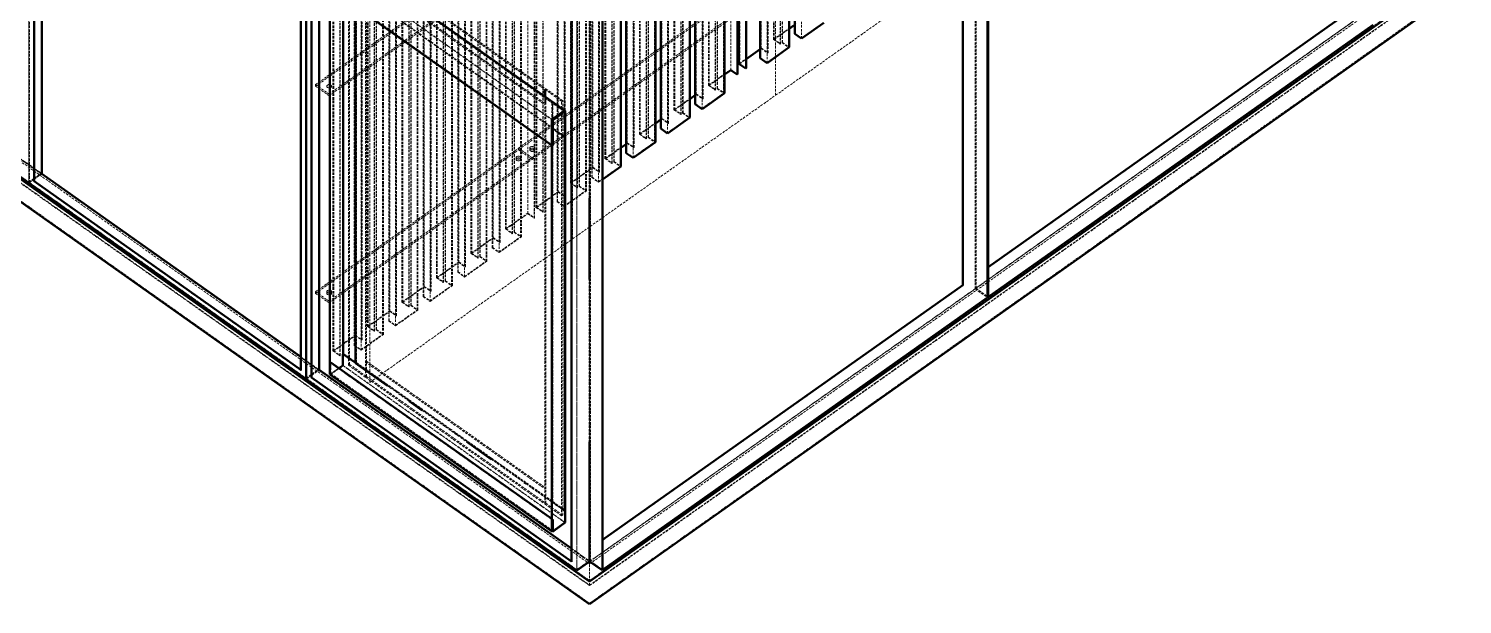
# Model space of a CAD drawing. Header units: millimetres. Extents: x 909 to 14018, y 345 to 10005.
# Drawn here: x 2348 to 4596, y 1130 to 2032 of the extents above; entities that cross this region are included whole.
import ezdxf

# ---------------------------------------------------------------- set-up
doc = ezdxf.new("R2010")
doc.units = ezdxf.units.MM
doc.linetypes.add('Hidden', pattern=[15, 5, -3, 5, -2])
for name, color, linetype, lineweight in [('Default', 7, 'Continuous', 50), ('Edges', 7, 'Hidden', 15), ('HiddenEdges', 2, 'Hidden', 15), ('HiddenSilhouettes', 2, 'Hidden', 15), ('HiddenWires', 7, 'Hidden', 15), ('Silhouettes', 7, 'Continuous', 50), ('Wires', 7, 'Hidden', 15)]:
    doc.layers.add(name, color=color, linetype=linetype, lineweight=lineweight)

# ---------------------------------------------------------------- blocks, each defined once
blk = doc.blocks.new('Isometric')
at = {"layer": 'Edges'}
for points in [[(-2291, -695.3), (495, -2665.3)], [(26.5, -1373.9), (401.3, -1638.9)], [(495, -2675.7), (2267, -1422.7)], [(1327.9, -2036.7), (2107.2, -1485.7)], [(1327.9, -2072.3), (2132.4, -1503.5)], [(401.3, -1638.9), (436.6, -1663.9)], [(416.1, -1702.1), (417.2, -1702.9)], [(417.2, -1702.9), (444.1, -1683.9)], [(-666.8, -1831.2), (-666, -1830.6)], [(-666.8, -1831.2), (-108.2, -2226.2)], [(521.8, -2581.5), (1275.9, -2048.3)], [(521.8, -2606.7), (1301.1, -2055.7)], [(1275.1, -2047.7), (1275.9, -2048.3)], [(1301.1, -2055.7), (1326.2, -2073.5)], [(-46.7, -2210.4), (417.2, -2538.4)], [(-87, -2241.2), (-86.1, -2240.6)], [(289.9, -2412), (358.1, -2460.3)], [(417.2, -2538.4), (418.3, -2537.6)], [(418.3, -2561.1), (442.9, -2543.7)]]:
    blk.add_lwpolyline(points, dxfattribs=at)
for points in [[(-677.4, -1834.3, 0), (-677.4, -144.3, 0)], [(-666.8, -1831.2, 0), (-666.8, -162.4, 0)], [(1326.2, -2073.5, 0), (1326.2, -385.2, 0)], [(1301.1, -2055.7, 0), (1301.1, -403, 0)], [(1275.9, -2048.3, 0), (1275.9, -420.8, 0)], [(-87, -2241.2, 0), (-87, -572.4, 0)], [(-2291, -742.7, 0), (495, -2712.7, 0)], [(-2264.9, -724.2, 0), (495, -2675.7, 0)], [(938, -1532.9, 0), (938, -726.8, 0)], [(865.9, -1583.9, 0), (865.9, -777.8, 0)], [(790.2, -1598.6, 0), (790.2, -792.5, 0)], [(803.5, -1608, 0), (803.5, -801.9, 0)], [(821.3, -1595.4, 0), (821.3, -789.3, 0)], [(730.1, -1679.9, 0), (730.1, -873.8, 0)], [(658, -1730.9, 0), (658, -924.8, 0)], [(468.1, -2644.3, 0), (468.1, -954.3, 0)], [(521, -2643.7, 0), (521, -953.7, 0)], [(585.8, -1781.9, 0), (585.8, -975.8, 0)], [(495, -1866.4, 0), (495, -1102.9, 0)], [(-46.7, -1374.9, 0), (417.2, -1702.9, 0)], [(-46.7, -2235.1, 0), (-46.7, -1374.9, 0)], [(495, -2665.3, 0), (2319.3, -1375.3, 0)], [(495, -2712.7, 0), (2319.3, -1422.7, 0)], [(4.8, -2209.3, 0), (4.8, -1465.1, 0)], [(1327.9, -2011.5, 0), (2082, -1478.3, 0)], [(401.3, -1653.7, 0), (401.3, -1638.9, 0)], [(436.6, -1678.7, 0), (436.6, -1663.9, 0)], [(417.2, -2563.1, 0), (417.2, -1702.9, 0)], [(417.2, -1756.7, 0), (417.2, -1702.9, 0)], [(442.9, -1738.5, 0), (442.9, -1685.9, 0)], [(416.1, -1781.6, 0), (416.1, -1755.9, 0)], [(-666, -1826.6, 0), (-649.7, -1815.1, 0)], [(495, -2375.5, 0), (495, -2036.1, 0)], [(521.8, -2642.3, 0), (1326.2, -2073.5, 0)], [(-20.9, -2192.2, 0), (118.2, -2290.6, 0)], [(-20.9, -2215.7, 0), (416.1, -2524.7, 0)], [(-87, -2241.2, 0), (457.5, -2626.2, 0)], [(-86.1, -2236.6, 0), (-69.9, -2225.1, 0)], [(145, -2309.5, 0), (238.2, -2375.5, 0)], [(362.4, -2463.3, 0), (416.1, -2501.2, 0)], [(442.9, -2520.2, 0), (444.1, -2519.4, 0)], [(442.9, -2543.7, 0), (442.9, -2520.2, 0)], [(495, -2625.3, 0), (495, -2545.1, 0)], [(495, -2667.4, 0), (495, -2665.3, 0)], [(495, -2675.7, 0), (495, -2667.4, 0)], [(495, -2714.8, 0), (495, -2712.7, 0)]]:
    blk.add_polyline3d(points, dxfattribs=at)
at = {"layer": 'HiddenEdges'}
for points in [[(-1456.6, -1245.3), (-650.5, -1815.3)], [(-1455.8, -1245.6), (-649.7, -1815.6)], [(28.6, -1404.2), (403.4, -1669.2)], [(-45.5, -1427.9), (418.3, -1755.9)], [(-19.8, -1409.7), (444.1, -1737.7)], [(495, -2674.8), (2262.7, -1424.8)], [(1301.1, -2055.3), (2107.2, -1485.3)], [(401.3, -1638.9), (403.4, -1637.4)], [(416.1, -1666.9), (417.2, -1666.1)], [(417.2, -1666.1), (418, -1665.5)], [(436.6, -1663.9), (438.8, -1662.4)], [(417.2, -1721.4), (441.8, -1738.8)], [(441.8, -1738.8), (442.9, -1738)], [(-675.7, -1833.5), (-666, -1826.6)], [(-650.5, -1815.3), (-70.7, -2225.3)], [(-649.7, -1815.6), (-69.9, -2225.6)], [(1302.8, -2054.5), (1327.9, -2036.7)], [(-47.8, -2234.3), (-20.9, -2215.3)], [(-20.9, -2215.3), (-19.8, -2216.1)], [(-19.8, -2216.1), (444.1, -2544.1)], [(-8.8, -2215.1), (-6.7, -2213.6)], [(-6.7, -2213.6), (28.6, -2238.6)], [(7.1, -2210.4), (7.9, -2209.8)], [(26.5, -2208.3), (401.3, -2473.3)], [(-95.9, -2243.5), (-86.1, -2236.6)], [(-70.7, -2225.3), (495, -2625.3)], [(-70.7, -2226.2), (-69.9, -2225.6)], [(26.5, -2240.1), (28.6, -2238.6)], [(28.6, -2238.6), (403.4, -2503.6)], [(240.4, -2375.5), (289.9, -2410.4)], [(360.4, -2460.3), (362.4, -2461.7)], [(401.3, -2473.3), (403.4, -2471.8)], [(403.4, -2503.6), (438.8, -2528.6)], [(416.1, -2501.2), (442.9, -2520.2)], [(418.3, -2500.1), (442.9, -2517.5)], [(416.1, -2524.7), (442.9, -2543.7)], [(416.1, -2562.3), (442.9, -2543.3)], [(521.8, -2581.5), (521.8, -2581.5)]]:
    blk.add_lwpolyline(points, dxfattribs=at)
for points in [[(-677.4, -1832.3, 0), (-677.4, -144, 0)], [(-651.4, -1813.9, 0), (-651.4, -125.6, 0)], [(-650.5, -1815.3, 0), (-650.5, -125.3, 0)], [(-649.7, -1815.6, 0), (-649.7, -125.6, 0)], [(1327.1, -2010.9, 0), (1327.1, -372.9, 0)], [(-71.6, -2223.9, 0), (-71.6, -535.6, 0)], [(-70.7, -2225.3, 0), (-70.7, -535.3, 0)], [(-69.9, -2225.6, 0), (-69.9, -535.6, 0)], [(-107.3, -2225.6, 0), (-107.3, -556.8, 0)], [(-97.6, -2242.3, 0), (-97.6, -554, 0)], [(924.7, -1522.3, 0), (924.7, -716.2, 0)], [(-2262.7, -724.8, 0), (495, -2674.8, 0)], [(853.8, -1553.6, 0), (853.8, -747.5, 0)], [(893.4, -1544.4, 0), (893.4, -738.3, 0)], [(898.4, -1540.9, 0), (898.4, -734.8, 0)], [(852.6, -1573.3, 0), (852.6, -767.2, 0)], [(867.1, -1563, 0), (867.1, -756.9, 0)], [(757.7, -1640.4, 0), (757.7, -834.3, 0)], [(762.6, -1636.9, 0), (762.6, -830.8, 0)], [(716.8, -1669.3, 0), (716.8, -863.2, 0)], [(718.1, -1649.6, 0), (718.1, -843.5, 0)], [(731.4, -1659, 0), (731.4, -852.9, 0)], [(645.9, -1700.6, 0), (645.9, -894.5, 0)], [(685.5, -1691.4, 0), (685.5, -885.3, 0)], [(690.5, -1687.9, 0), (690.5, -881.8, 0)], [(644.7, -1720.3, 0), (644.7, -914.2, 0)], [(659.2, -1710, 0), (659.2, -903.9, 0)], [(458.3, -2625.6, 0), (458.3, -956.8, 0)], [(468.1, -2642.3, 0), (468.1, -954, 0)], [(494.1, -2623.9, 0), (494.1, -935.6, 0)], [(521, -2580.9, 0), (521, -942.9, 0)], [(573.8, -1751.6, 0), (573.8, -945.5, 0)], [(587.1, -1761, 0), (587.1, -954.9, 0)], [(613.4, -1742.4, 0), (613.4, -936.3, 0)], [(618.4, -1738.9, 0), (618.4, -932.8, 0)], [(541.3, -1793.4, 0), (541.3, -987.3, 0)], [(546.2, -1789.9, 0), (546.2, -983.8, 0)], [(572.5, -1771.3, 0), (572.5, -965.2, 0)], [(500.4, -1822.3, 0), (500.4, -1016.2, 0)], [(501.7, -1802.6, 0), (501.7, -996.5, 0)], [(515, -1812, 0), (515, -1005.9, 0)], [(429.6, -1853.6, 0), (429.6, -1047.5, 0)], [(469.2, -1844.4, 0), (469.2, -1038.3, 0)], [(474.1, -1840.9, 0), (474.1, -1034.8, 0)], [(513.7, -1832.9, 0), (513.7, -1026.8, 0)], [(428.3, -1873.3, 0), (428.3, -1067.2, 0)], [(441.6, -1883.9, 0), (441.6, -1077.8, 0)], [(442.9, -1863, 0), (442.9, -1056.9, 0)], [(365.9, -1898.6, 0), (365.9, -1092.5, 0)], [(379.2, -1908, 0), (379.2, -1101.9, 0)], [(397, -1895.4, 0), (397, -1089.3, 0)], [(333.4, -1940.4, 0), (333.4, -1134.3, 0)], [(338.4, -1936.9, 0), (338.4, -1130.8, 0)], [(292.5, -1969.3, 0), (292.5, -1163.2, 0)], [(293.8, -1949.6, 0), (293.8, -1143.5, 0)], [(307.1, -1959, 0), (307.1, -1152.9, 0)], [(221.7, -2000.6, 0), (221.7, -1194.5, 0)], [(261.3, -1991.4, 0), (261.3, -1185.3, 0)], [(266.2, -1987.9, 0), (266.2, -1181.8, 0)], [(305.8, -1979.9, 0), (305.8, -1173.8, 0)], [(220.4, -2020.3, 0), (220.4, -1214.2, 0)], [(233.7, -2030.9, 0), (233.7, -1224.8, 0)], [(235, -2010, 0), (235, -1203.9, 0)], [(149.6, -2051.6, 0), (149.6, -1245.5, 0)], [(162.8, -2061, 0), (162.8, -1254.9, 0)], [(189.2, -2042.4, 0), (189.2, -1236.3, 0)], [(194.1, -2038.9, 0), (194.1, -1232.8, 0)], [(117, -2093.4, 0), (117, -1287.3, 0)], [(122, -2089.9, 0), (122, -1283.8, 0)], [(148.3, -2071.3, 0), (148.3, -1265.2, 0)], [(161.6, -2081.9, 0), (161.6, -1275.8, 0)], [(76.2, -2122.3, 0), (76.2, -1316.2, 0)], [(77.4, -2102.6, 0), (77.4, -1296.5, 0)], [(90.7, -2112, 0), (90.7, -1305.9, 0)], [(-6.7, -2213.6, 0), (-6.7, -1347.4, 0)], [(5.3, -2153.6, 0), (5.3, -1347.5, 0)], [(44.9, -2144.4, 0), (44.9, -1338.3, 0)], [(49.9, -2140.9, 0), (49.9, -1334.8, 0)], [(89.4, -2132.9, 0), (89.4, -1326.8, 0)], [(-45.5, -1375.3, 0), (418.3, -1703.3, 0)], [(-20.9, -2215.3, 0), (-20.9, -1355.1, 0)], [(4, -2173.3, 0), (4, -1367.2, 0)], [(7.1, -2210.4, 0), (7.1, -1376.1, 0)], [(7.9, -1375.5, 0), (418, -1665.5, 0)], [(17.3, -2183.9, 0), (17.3, -1377.8, 0)], [(18.6, -2163, 0), (18.6, -1356.9, 0)], [(-27.2, -2195.4, 0), (-27.2, -1389.3, 0)], [(26.5, -2240.1, 0), (26.5, -1388.7, 0)], [(-18.7, -2191.1, 0), (-18.7, -1411.6, 0)], [(403.4, -2503.6, 0), (403.4, -1637.4, 0)], [(-49.5, -1652.3, 0), (-49.5, -1648.8, 0)], [(401.3, -1670.7, 0), (401.3, -1653.7, 0)], [(416.1, -1755.9, 0), (416.1, -1666.9, 0)], [(418, -2499.8, 0), (418, -1665.5, 0)], [(436.6, -2530.1, 0), (436.6, -1678.7, 0)], [(442.9, -2543.3, 0), (442.9, -1683.1, 0)], [(418.3, -2500.1, 0), (418.3, -1720.6, 0)], [(346.5, -1765.1, 0), (346.5, -1761.6, 0)], [(441.8, -2518.3, 0), (441.8, -1738.8, 0)], [(374.8, -1785.1, 0), (374.8, -1781.6, 0)], [(-677.4, -1834.3, 0), (-650.5, -1815.3, 0)], [(1327.9, -2011.5, 0), (1327.9, -2011.5, 0)], [(495, -2625.3, 0), (1301.1, -2055.3, 0)], [(-49.5, -2085.1, 0), (-49.5, -2081.6, 0)], [(-45.5, -2233.1, 0), (-45.5, -2209.6, 0)], [(-19.8, -2191.9, 0), (-18.7, -2191.1, 0)], [(-18.7, -2191.1, 0), (5.9, -2208.5, 0)], [(5.9, -2211.2, 0), (7.1, -2210.4, 0)], [(7.1, -2210.4, 0), (72.5, -2256.7, 0)], [(-69.9, -2225.6, 0), (495.8, -2625.6, 0)], [(417.2, -2500.9, 0), (418.3, -2500.1, 0)], [(442.9, -2543.3, 0), (444.1, -2544.1, 0)], [(496.7, -2624.5, 0), (521.8, -2606.7, 0)], [(495, -2626.2, 0), (495, -2625.3, 0)], [(495, -2674.8, 0), (495, -2625.3, 0)], [(495, -2667.4, 0), (495, -2630.4, 0)]]:
    blk.add_polyline3d(points, dxfattribs=at)
at = {"layer": 'HiddenSilhouettes'}
for points in [[(-2264.9, -678.9), (495, -2630.4)], [(-1481.8, -1263.5), (-677.4, -1832.3)], [(-77.8, -1628.8), (346.5, -1328.8)], [(-77.8, -1632.3), (346.5, -1332.3)], [(-49.5, -1648.8), (374.8, -1348.8)], [(-49.5, -1652.3), (374.8, -1352.3)], [(-20.9, -1357.9), (442.9, -1685.9)], [(28.6, -1372.4), (403.4, -1637.4)], [(495, -2630.4), (2267, -1377.4)], [(26.5, -1405.7), (401.3, -1670.7)], [(-20.9, -1410.5), (442.9, -1738.5)], [(346.5, -1761.6), (770.7, -1461.6)], [(346.5, -1765.1), (770.7, -1465.1)], [(374.8, -1781.6), (799, -1481.6)], [(374.8, -1785.1), (799, -1485.1)], [(923.8, -1522.9), (924.7, -1522.3)], [(924.7, -1522.3), (938, -1531.7)], [(938, -1531.7), (982.9, -1499.9)], [(807.2, -1585.4), (853.8, -1552.4)], [(851.7, -1555.1), (853.8, -1553.6)], [(853.8, -1553.6), (867.1, -1563)], [(865.9, -1582.7), (910.8, -1550.9)], [(879.3, -1534.4), (893.4, -1544.4)], [(881, -1534.4), (894.3, -1543.8)], [(897.5, -1541.5), (898.4, -1540.9)], [(897.5, -1541.5), (910.8, -1550.9)], [(808.9, -1585.4), (822.2, -1576)], [(808.9, -1585.4), (822.2, -1594.8)], [(852.6, -1573.3), (865.9, -1582.7)], [(743.5, -1630.4), (790.2, -1597.4)], [(403.4, -1637.4), (438.8, -1662.4)], [(743.5, -1630.4), (757.7, -1640.4)], [(745.2, -1630.4), (758.5, -1639.8)], [(757.7, -1640.4), (758.5, -1639.8)], [(761.8, -1637.5), (775.1, -1646.9)], [(762.6, -1636.9), (776.8, -1646.9)], [(401.3, -1670.7), (403.4, -1669.2)], [(673.1, -1681.4), (704.6, -1659.1)], [(715.9, -1651.1), (718.1, -1649.6)], [(716.8, -1669.3), (730.1, -1678.7)], [(718.1, -1649.6), (731.4, -1659)], [(731.4, -1659), (732.2, -1658.4)], [(643.8, -1702.1), (645.9, -1700.6)], [(658, -1729.7), (702.9, -1697.9)], [(673.1, -1681.4), (686.4, -1690.8)], [(689.6, -1688.5), (702.9, -1697.9)], [(417.2, -1721.4), (418.3, -1720.6)], [(418.3, -1720.6), (442.9, -1738)], [(601, -1732.4), (632.5, -1710.1)], [(601, -1732.4), (614.3, -1741.8)], [(643.8, -1720.9), (644.7, -1720.3)], [(644.7, -1720.3), (658, -1729.7)], [(659.2, -1710), (660.1, -1709.4)], [(-77.8, -2061.6), (346.5, -1761.6)], [(346.5, -1765.1), (374.8, -1785.1)], [(369.9, -1764.2), (371.2, -1762.6), (373.5, -1761.7), (376.1, -1761.7), (378.3, -1762.6), (379.6, -1764.2), (379.6, -1766), (378.3, -1767.6), (376.1, -1768.5), (373.5, -1768.5), (371.2, -1767.6), (369.9, -1766)], [(527.1, -1783.4), (573.8, -1750.4)], [(528.8, -1783.4), (560.4, -1761.1)], [(571.7, -1753.1), (573.8, -1751.6)], [(573.8, -1750.4), (588, -1760.4)], [(573.8, -1751.6), (587.1, -1761)], [(585.8, -1780.7), (630.8, -1748.9)], [(587.1, -1761), (588, -1760.4)], [(617.5, -1739.5), (618.4, -1738.9)], [(617.5, -1739.5), (630.8, -1748.9)], [(618.4, -1738.9), (632.5, -1748.9)], [(-49.5, -2081.6), (374.8, -1781.6)], [(341.7, -1784.2), (342.9, -1782.6), (345.2, -1781.7), (347.8, -1781.7), (350, -1782.6), (351.3, -1784.2), (351.3, -1786), (350, -1787.6), (347.8, -1788.5), (345.2, -1788.5), (342.9, -1787.6), (341.7, -1786)], [(528.8, -1783.4), (542.1, -1792.8)], [(545.4, -1790.5), (546.2, -1789.9)], [(545.4, -1790.5), (558.7, -1799.9)], [(571.7, -1771.9), (572.5, -1771.3)], [(572.5, -1771.3), (585.8, -1780.7)], [(-650.5, -1816.2), (-649.7, -1815.6)], [(-650.5, -1816.2), (-70.7, -2226.2)], [(455, -1834.4), (501.7, -1801.4)], [(456.7, -1834.4), (501.7, -1802.6)], [(499.6, -1822.9), (513.7, -1832.9)], [(500.4, -1822.3), (513.7, -1831.7)], [(501.7, -1801.4), (515.8, -1811.4)], [(501.7, -1802.6), (515, -1812)], [(513.7, -1831.7), (558.7, -1799.9)], [(513.7, -1832.9), (521.8, -1827.2)], [(-675.7, -1833.5), (-97.6, -2242.3)], [(384.6, -1885.4), (429.6, -1853.6)], [(429.6, -1853.6), (442.9, -1863)], [(441.6, -1882.7), (486.6, -1850.9)], [(455, -1834.4), (469.2, -1844.4)], [(456.7, -1834.4), (470, -1843.8)], [(473.3, -1841.5), (474.1, -1840.9)], [(473.3, -1841.5), (486.6, -1850.9)], [(474.1, -1840.9), (488.3, -1850.9)], [(382.9, -1885.4), (397, -1895.4)], [(427.4, -1873.9), (428.3, -1873.3)], [(428.3, -1873.3), (441.6, -1882.7)], [(442.9, -1863), (443.7, -1862.4)], [(321, -1930.4), (365.9, -1898.6)], [(365.9, -1897.4), (380.1, -1907.4)], [(365.9, -1898.6), (379.2, -1908)], [(397, -1895.4), (397.9, -1894.8)], [(321, -1930.4), (334.2, -1939.8)], [(337.5, -1937.5), (338.4, -1936.9)], [(337.5, -1937.5), (350.8, -1946.9)], [(248.8, -1981.4), (293.8, -1949.6)], [(291.7, -1969.9), (292.5, -1969.3)], [(292.5, -1969.3), (305.8, -1978.7)], [(293.8, -1949.6), (307.1, -1959)], [(221.7, -1999.4), (235.8, -2009.4)], [(221.7, -2000.6), (235, -2010)], [(233.7, -2029.7), (278.7, -1997.9)], [(247.1, -1981.4), (261.3, -1991.4)], [(248.8, -1981.4), (262.1, -1990.8)], [(265.4, -1988.5), (278.7, -1997.9)], [(175, -2032.4), (189.2, -2042.4)], [(176.7, -2032.4), (190, -2041.8)], [(219.6, -2020.9), (220.4, -2020.3)], [(220.4, -2020.3), (233.7, -2029.7)], [(235, -2010), (235.8, -2009.4)], [(1327.1, -2010.9), (1327.9, -2010.3)], [(1327.1, -2010.9), (1327.9, -2011.5)], [(-54.3, -2064.2), (-53, -2062.6), (-50.8, -2061.7), (-48.2, -2061.7), (-46, -2062.6), (-44.7, -2064.2), (-44.7, -2066), (-46, -2067.6), (-48.2, -2068.5), (-50.8, -2068.5), (-53, -2067.6), (-54.3, -2066)], [(104.6, -2083.4), (149.6, -2051.6)], [(149.6, -2051.6), (162.8, -2061)], [(161.6, -2080.7), (206.5, -2048.9)], [(161.6, -2081.9), (208.2, -2048.9)], [(162.8, -2061), (163.7, -2060.4)], [(193.3, -2039.5), (206.5, -2048.9)], [(194.1, -2038.9), (208.2, -2048.9)], [(1301.1, -2055.3), (1326.2, -2073.1)], [(1302.8, -2054.5), (1327.9, -2072.3)], [(102.9, -2083.4), (117, -2093.4)], [(104.6, -2083.4), (117.9, -2092.8)], [(117, -2093.4), (117.9, -2092.8)], [(121.1, -2090.5), (134.4, -2099.9)], [(147.4, -2071.9), (148.3, -2071.3)], [(148.3, -2071.3), (161.6, -2080.7)], [(32.5, -2134.4), (77.4, -2102.6)], [(75.3, -2122.9), (76.2, -2122.3)], [(75.3, -2122.9), (89.4, -2132.9)], [(76.2, -2122.3), (89.4, -2131.7)], [(77.4, -2102.6), (90.7, -2112)], [(89.4, -2131.7), (134.4, -2099.9)], [(-39.7, -2185.4), (5.3, -2153.6)], [(5.3, -2153.6), (18.6, -2163)], [(17.3, -2182.7), (62.3, -2150.9)], [(-41.4, -2185.4), (-27.2, -2195.4)], [(-39.7, -2185.4), (-26.4, -2194.8)], [(3.2, -2173.9), (4, -2173.3)], [(3.2, -2173.9), (17.3, -2183.9)], [(4, -2173.3), (17.3, -2182.7)], [(-108.2, -2198), (-71.6, -2223.9)], [(-27.2, -2195.4), (-26.4, -2194.8)], [(5.9, -2208.5), (5.9, -2208.5)], [(5.9, -2209.6), (240.4, -2375.5)], [(7.9, -2209.8), (418, -2499.8)], [(26.5, -2208.3), (28.6, -2206.8)], [(28.6, -2206.8), (403.4, -2471.8)], [(-108.2, -2226.2), (-107.3, -2225.6)], [(-97.6, -2244.3), (-70.7, -2225.3)], [(-45.5, -2233.1), (-28.9, -2221.4)], [(-45.5, -2233.1), (418.3, -2561.1)], [(26.5, -2240.1), (401.3, -2505.1)], [(289.9, -2410.4), (360.4, -2460.3)], [(401.3, -2505.1), (403.4, -2503.6)], [(401.3, -2505.1), (436.6, -2530.1)], [(417.2, -2500.4), (418, -2499.8)], [(441.8, -2518.3), (417.2, -2500.9)], [(416.1, -2536), (418.3, -2537.6)], [(436.6, -2530.1), (438.8, -2528.6)], [(521, -2580.9), (521, -2580.9)], [(457.5, -2625), (458.3, -2625.6)], [(457.5, -2626.2), (458.3, -2625.6)], [(468.1, -2642.3), (494.1, -2623.9)], [(496.7, -2624.5), (521.8, -2642.3)]]:
    blk.add_lwpolyline(points, dxfattribs=at)
for points in [[(369.9, -1760.6), (371.2, -1759.1), (373.5, -1758.1), (376.1, -1758.1), (378.3, -1759.1), (379.6, -1760.6), (379.6, -1762.5), (378.3, -1764.1), (376.1, -1765), (373.5, -1765), (371.2, -1764.1), (369.9, -1762.5)], [(341.7, -1780.6), (342.9, -1779.1), (345.2, -1778.1), (347.8, -1778.1), (350, -1779.1), (351.3, -1780.6), (351.3, -1782.5), (350, -1784.1), (347.8, -1785), (345.2, -1785), (342.9, -1784.1), (341.7, -1782.5)], [(1327.1, -2010.9)], [(-54.3, -2060.6), (-53, -2059.1), (-50.8, -2058.1), (-48.2, -2058.1), (-46, -2059.1), (-44.7, -2060.6), (-44.7, -2062.5), (-46, -2064.1), (-48.2, -2065), (-50.8, -2065), (-53, -2064.1), (-54.3, -2062.5)], [(468.1, -2642.3)]]:
    blk.add_lwpolyline(points, close=True, dxfattribs=at)
for points in [[(-675.7, -1833.5, 0), (-675.7, -145.2, 0)], [(-650.5, -1816.2, 0), (-650.5, -126.2, 0)], [(1302.8, -2054.5, 0), (1302.8, -366.2, 0)], [(-70.7, -2226.2, 0), (-70.7, -536.2, 0)], [(-95.9, -2243.5, 0), (-95.9, -555.2, 0)], [(-2262.7, -675.3, 0), (495, -2625.3, 0)], [(879.3, -1534.4, 0), (879.3, -728.3, 0)], [(881, -1534.4, 0), (881, -728.3, 0)], [(894.3, -1543.8, 0), (894.3, -737.7, 0)], [(897.5, -1541.5, 0), (897.5, -735.4, 0)], [(910.8, -1550.9, 0), (910.8, -744.8, 0)], [(868, -1562.4, 0), (868, -756.3, 0)], [(808.9, -1585.4, 0), (808.9, -779.3, 0)], [(743.5, -1630.4, 0), (743.5, -824.3, 0)], [(745.2, -1630.4, 0), (745.2, -824.3, 0)], [(758.5, -1639.8, 0), (758.5, -833.7, 0)], [(761.8, -1637.5, 0), (761.8, -831.4, 0)], [(732.2, -1658.4, 0), (732.2, -852.3, 0)], [(775.1, -1646.9, 0), (775.1, -840.8, 0)], [(671.4, -1681.4, 0), (671.4, -875.3, 0)], [(673.1, -1681.4, 0), (673.1, -875.3, 0)], [(686.4, -1690.8, 0), (686.4, -884.7, 0)], [(689.6, -1688.5, 0), (689.6, -882.4, 0)], [(702.9, -1697.9, 0), (702.9, -891.8, 0)], [(599.3, -1732.4, 0), (599.3, -926.3, 0)], [(601, -1732.4, 0), (601, -926.3, 0)], [(660.1, -1709.4, 0), (660.1, -903.3, 0)], [(495.8, -2625.6, 0), (495.8, -935.6, 0)], [(496.7, -2624.5, 0), (496.7, -936.2, 0)], [(588, -1760.4, 0), (588, -954.3, 0)], [(614.3, -1741.8, 0), (614.3, -935.7, 0)], [(617.5, -1739.5, 0), (617.5, -933.4, 0)], [(630.8, -1748.9, 0), (630.8, -942.8, 0)], [(527.1, -1783.4, 0), (527.1, -977.3, 0)], [(528.8, -1783.4, 0), (528.8, -977.3, 0)], [(542.1, -1792.8, 0), (542.1, -986.7, 0)], [(545.4, -1790.5, 0), (545.4, -984.4, 0)], [(499.6, -1822.9, 0), (499.6, -1016.8, 0)], [(515.8, -1811.4, 0), (515.8, -1005.3, 0)], [(558.7, -1799.9, 0), (558.7, -993.8, 0)], [(455, -1834.4, 0), (455, -1028.3, 0)], [(456.7, -1834.4, 0), (456.7, -1028.3, 0)], [(470, -1843.8, 0), (470, -1037.7, 0)], [(473.3, -1841.5, 0), (473.3, -1035.4, 0)], [(486.6, -1850.9, 0), (486.6, -1044.8, 0)], [(488.3, -1850.9, 0), (488.3, -1044.8, 0)], [(427.4, -1873.9, 0), (427.4, -1067.8, 0)], [(443.7, -1862.4, 0), (443.7, -1056.3, 0)], [(380.1, -1907.4, 0), (380.1, -1101.3, 0)], [(382.9, -1885.4, 0), (382.9, -1079.3, 0)], [(384.6, -1885.4, 0), (384.6, -1079.3, 0)], [(397.9, -1894.8, 0), (397.9, -1088.7, 0)], [(319.3, -1930.4, 0), (319.3, -1124.3, 0)], [(321, -1930.4, 0), (321, -1124.3, 0)], [(334.2, -1939.8, 0), (334.2, -1133.7, 0)], [(337.5, -1937.5, 0), (337.5, -1131.4, 0)], [(291.7, -1969.9, 0), (291.7, -1163.8, 0)], [(307.9, -1958.4, 0), (307.9, -1152.3, 0)], [(350.8, -1946.9, 0), (350.8, -1140.8, 0)], [(352.5, -1946.9, 0), (352.5, -1140.8, 0)], [(247.1, -1981.4, 0), (247.1, -1175.3, 0)], [(248.8, -1981.4, 0), (248.8, -1175.3, 0)], [(262.1, -1990.8, 0), (262.1, -1184.7, 0)], [(265.4, -1988.5, 0), (265.4, -1182.4, 0)], [(278.7, -1997.9, 0), (278.7, -1191.8, 0)], [(280.4, -1997.9, 0), (280.4, -1191.8, 0)], [(175, -2032.4, 0), (175, -1226.3, 0)], [(176.7, -2032.4, 0), (176.7, -1226.3, 0)], [(219.6, -2020.9, 0), (219.6, -1214.8, 0)], [(235.8, -2009.4, 0), (235.8, -1203.3, 0)], [(-1456.6, -1246.2, 0), (-650.5, -1816.2, 0)], [(163.7, -2060.4, 0), (163.7, -1254.3, 0)], [(190, -2041.8, 0), (190, -1235.7, 0)], [(193.3, -2039.5, 0), (193.3, -1233.4, 0)], [(206.5, -2048.9, 0), (206.5, -1242.8, 0)], [(208.2, -2048.9, 0), (208.2, -1242.8, 0)], [(102.9, -2083.4, 0), (102.9, -1277.3, 0)], [(104.6, -2083.4, 0), (104.6, -1277.3, 0)], [(117.9, -2092.8, 0), (117.9, -1286.7, 0)], [(121.1, -2090.5, 0), (121.1, -1284.4, 0)], [(147.4, -2071.9, 0), (147.4, -1265.8, 0)], [(75.3, -2122.9, 0), (75.3, -1316.8, 0)], [(91.6, -2111.4, 0), (91.6, -1305.3, 0)], [(134.4, -2099.9, 0), (134.4, -1293.8, 0)], [(136.1, -2099.9, 0), (136.1, -1293.8, 0)], [(30.8, -2134.4, 0), (30.8, -1328.3, 0)], [(32.5, -2134.4, 0), (32.5, -1328.3, 0)], [(45.7, -2143.8, 0), (45.7, -1337.7, 0)], [(49, -2141.5, 0), (49, -1335.4, 0)], [(62.3, -2150.9, 0), (62.3, -1344.8, 0)], [(64, -2150.9, 0), (64, -1344.8, 0)], [(-8.8, -2215.1, 0), (-8.8, -1363.7, 0)], [(3.2, -2173.9, 0), (3.2, -1367.8, 0)], [(7.1, -1376.1, 0), (417.2, -1666.1, 0)], [(7.9, -2209.8, 0), (7.9, -1375.5, 0)], [(19.4, -2162.4, 0), (19.4, -1356.3, 0)], [(28.6, -2238.6, 0), (28.6, -1372.4, 0)], [(495, -2625.3, 0), (2262.7, -1375.3, 0)], [(-41.4, -2185.4, 0), (-41.4, -1379.3, 0)], [(-39.7, -2185.4, 0), (-39.7, -1379.3, 0)], [(-26.4, -2194.8, 0), (-26.4, -1388.7, 0)], [(879.3, -1534.4, 0), (926, -1501.4, 0)], [(881, -1534.4, 0), (912.5, -1512.1, 0)], [(853.8, -1552.4, 0), (868, -1562.4, 0)], [(893.4, -1544.4, 0), (894.3, -1543.8, 0)], [(898.4, -1540.9, 0), (912.5, -1550.9, 0)], [(851.7, -1573.9, 0), (852.6, -1573.3, 0)], [(867.1, -1563, 0), (868, -1562.4, 0)], [(745.2, -1630.4, 0), (776.8, -1608.1, 0)], [(804.3, -1607.4, 0), (790.2, -1597.4, 0)], [(-77.8, -1632.3, 0), (-77.8, -1628.8, 0)], [(-77.8, -1628.8, 0), (-49.5, -1648.8, 0)], [(-77.8, -1632.3, 0), (-49.5, -1652.3, 0)], [(403.4, -1669.2, 0), (403.4, -1637.4, 0)], [(730.1, -1678.7, 0), (775.1, -1646.9, 0)], [(761.8, -1637.5, 0), (762.6, -1636.9, 0)], [(401.3, -2505.1, 0), (401.3, -1653.7, 0)], [(417.2, -1781.6, 0), (417.2, -1666.1, 0)], [(438.8, -2528.6, 0), (438.8, -1662.4, 0)], [(671.4, -1681.4, 0), (718.1, -1648.4, 0)], [(715.9, -1669.9, 0), (716.8, -1669.3, 0)], [(718.1, -1648.4, 0), (732.2, -1658.4, 0)], [(599.3, -1732.4, 0), (645.9, -1699.4, 0)], [(645.9, -1699.4, 0), (660.1, -1709.4, 0)], [(645.9, -1700.6, 0), (659.2, -1710, 0)], [(671.4, -1681.4, 0), (685.5, -1691.4, 0)], [(685.5, -1691.4, 0), (686.4, -1690.8, 0)], [(689.6, -1688.5, 0), (690.5, -1687.9, 0)], [(690.5, -1687.9, 0), (704.6, -1697.9, 0)], [(442.9, -2517.5, 0), (442.9, -1738, 0)], [(599.3, -1732.4, 0), (613.4, -1742.4, 0)], [(-77.8, -2065.1, 0), (346.5, -1765.1, 0)], [(346.5, -1761.6, 0), (374.8, -1781.6, 0)], [(369.9, -1766, 0), (369.9, -1762.5, 0)], [(379.6, -1764.2, 0), (379.6, -1760.6, 0)], [(613.4, -1742.4, 0), (614.3, -1741.8, 0)], [(-688, -1788, 0), (-651.4, -1813.9, 0)], [(-49.5, -2085.1, 0), (374.8, -1785.1, 0)], [(341.7, -1786, 0), (341.7, -1782.5, 0)], [(351.3, -1784.2, 0), (351.3, -1781.6, 0)], [(527.1, -1783.4, 0), (541.3, -1793.4, 0)], [(541.3, -1793.4, 0), (542.1, -1792.8, 0)], [(546.2, -1789.9, 0), (560.4, -1799.9, 0)], [(-677.4, -1832.3, 0), (-651.4, -1813.9, 0)], [(499.6, -1822.9, 0), (500.4, -1822.3, 0)], [(515, -1812, 0), (515.8, -1811.4, 0)], [(-677.4, -1832.3, 0), (-677.4, -1832.3, 0)], [(382.9, -1885.4, 0), (429.6, -1852.4, 0)], [(429.6, -1852.4, 0), (443.7, -1862.4, 0)], [(441.6, -1883.9, 0), (488.3, -1850.9, 0)], [(469.2, -1844.4, 0), (470, -1843.8, 0)], [(384.6, -1885.4, 0), (397.9, -1894.8, 0)], [(427.4, -1873.9, 0), (441.6, -1883.9, 0)], [(319.3, -1930.4, 0), (365.9, -1897.4, 0)], [(379.2, -1908, 0), (380.1, -1907.4, 0)], [(305.8, -1978.7, 0), (350.8, -1946.9, 0)], [(305.8, -1979.9, 0), (352.5, -1946.9, 0)], [(319.3, -1930.4, 0), (333.4, -1940.4, 0)], [(333.4, -1940.4, 0), (334.2, -1939.8, 0)], [(338.4, -1936.9, 0), (352.5, -1946.9, 0)], [(247.1, -1981.4, 0), (293.8, -1948.4, 0)], [(291.7, -1969.9, 0), (305.8, -1979.9, 0)], [(293.8, -1948.4, 0), (307.9, -1958.4, 0)], [(307.1, -1959, 0), (307.9, -1958.4, 0)], [(175, -2032.4, 0), (221.7, -1999.4, 0)], [(176.7, -2032.4, 0), (221.7, -2000.6, 0)], [(233.7, -2030.9, 0), (280.4, -1997.9, 0)], [(261.3, -1991.4, 0), (262.1, -1990.8, 0)], [(265.4, -1988.5, 0), (266.2, -1987.9, 0)], [(266.2, -1987.9, 0), (280.4, -1997.9, 0)], [(219.6, -2020.9, 0), (233.7, -2030.9, 0)], [(1327.9, -2011.5, 0), (1327.9, -2011.5, 0)], [(-77.8, -2065.1, 0), (-77.8, -2061.6, 0)], [(-77.8, -2061.6, 0), (-49.5, -2081.6, 0)], [(-77.8, -2065.1, 0), (-49.5, -2085.1, 0)], [(-54.3, -2066, 0), (-54.3, -2062.5, 0)], [(-44.7, -2064.2, 0), (-44.7, -2060.6, 0)], [(102.9, -2083.4, 0), (149.6, -2050.4, 0)], [(149.6, -2050.4, 0), (163.7, -2060.4, 0)], [(189.2, -2042.4, 0), (190, -2041.8, 0)], [(193.3, -2039.5, 0), (194.1, -2038.9, 0)], [(121.1, -2090.5, 0), (122, -2089.9, 0)], [(122, -2089.9, 0), (136.1, -2099.9, 0)], [(147.4, -2071.9, 0), (161.6, -2081.9, 0)], [(-19.8, -2216.1, 0), (-19.8, -2120.9, 0)], [(30.8, -2134.4, 0), (77.4, -2101.4, 0)], [(77.4, -2101.4, 0), (91.6, -2111.4, 0)], [(89.4, -2132.9, 0), (136.1, -2099.9, 0)], [(90.7, -2112, 0), (91.6, -2111.4, 0)], [(-41.4, -2185.4, 0), (5.3, -2152.4, 0)], [(5.3, -2152.4, 0), (19.4, -2162.4, 0)], [(17.3, -2183.9, 0), (64, -2150.9, 0)], [(30.8, -2134.4, 0), (44.9, -2144.4, 0)], [(32.5, -2134.4, 0), (45.7, -2143.8, 0)], [(44.9, -2144.4, 0), (45.7, -2143.8, 0)], [(49, -2141.5, 0), (49.9, -2140.9, 0)], [(49, -2141.5, 0), (62.3, -2150.9, 0)], [(49.9, -2140.9, 0), (64, -2150.9, 0)], [(18.6, -2163, 0), (19.4, -2162.4, 0)], [(-46.7, -2235.1, 0), (-19.8, -2216.1, 0)], [(-19.8, -2191.4, 0), (5.1, -2209.1, 0)], [(-8.8, -2215.1, 0), (26.5, -2240.1, 0)], [(-108.2, -2225, 0), (-107.3, -2225.6, 0)], [(-97.6, -2242.3, 0), (-71.6, -2223.9, 0)], [(-95.9, -2243.5, 0), (468.1, -2642.3, 0)], [(-70.7, -2226.2, 0), (495, -2626.2, 0)], [(362.4, -2461.7, 0), (444.1, -2519.4, 0)], [(416.1, -2501.2, 0), (417.2, -2500.4, 0)], [(441.8, -2518.3, 0), (442.9, -2517.5, 0)], [(457.5, -2598, 0), (494.1, -2623.9, 0)], [(521, -2580.9, 0), (521.8, -2580.3, 0)], [(521, -2580.9, 0), (521.8, -2581.5, 0)], [(521.8, -2581.5, 0), (521.8, -2581.5, 0)], [(495, -2626.2, 0), (495.8, -2625.6, 0)]]:
    blk.add_polyline3d(points, dxfattribs=at)
blk.add_polyline3d([(-19.8, -2191.4, 0)], close=True, dxfattribs=at)
at = {"layer": 'HiddenWires'}
for points in [[(-54.3, -1633.3), (-54.3, -1631.4)], [(-54.3, -1633.3), (-53, -1634.8)], [(-53, -1634.8), (-50.8, -1635.8)], [(-50.8, -1635.8), (-48.2, -1635.8)], [(-48.2, -1628.9), (-46, -1629.8)], [(-48.2, -1635.8), (-46, -1634.8)], [(-46, -1629.8), (-44.7, -1631.4)], [(-46, -1634.8), (-44.7, -1633.3)], [(-44.7, -1633.3), (-44.7, -1631.4)], [(459.6, -1951.2), (521.8, -1907.2)], [(35.4, -2251.2), (459.6, -1951.2)]]:
    blk.add_lwpolyline(points, dxfattribs=at)
for points in [[(459.6, -1951.2, 0), (459.6, -1145.1, 0)], [(35.4, -2251.2, 0), (35.4, -1445.1, 0)], [(-54.3, -1631.4, 0), (-53, -1629.8, 0)], [(-53, -1629.8, 0), (-50.8, -1628.9, 0)], [(-50.8, -1628.9, 0), (-48.2, -1628.9, 0)]]:
    blk.add_polyline3d(points, dxfattribs=at)
at = {"layer": 'Silhouettes'}
for points in [[(-2291, -697.4), (495, -2667.4)], [(-1483.5, -1264.3), (-677.4, -1834.3)], [(-19.8, -1355.9), (444.1, -1683.9)], [(912.5, -1512.1), (923.8, -1504.1)], [(1327.1, -2073.7), (2133.2, -1503.7)], [(807.2, -1585.4), (821.3, -1595.4)], [(803.5, -1608), (804.3, -1607.4)], [(821.3, -1595.4), (822.2, -1594.8)], [(704.6, -1659.1), (715.9, -1651.1)], [(715.9, -1669.9), (730.1, -1679.9)], [(416.1, -1702.1), (442.9, -1683.1)], [(418.3, -1703.3), (442.9, -1685.9)], [(442.9, -1683.1), (444.1, -1683.9)], [(658, -1730.9), (704.6, -1697.9)], [(442.9, -1738.5), (444.1, -1737.7)], [(560.4, -1761.1), (571.7, -1753.1)], [(585.8, -1781.9), (632.5, -1748.9)], [(-649.7, -1815.1), (-108.2, -2198)], [(521.8, -1827.2), (560.4, -1799.9)], [(-677.4, -1834.3), (-97.6, -2244.3)], [(-46.7, -2210.4), (-45.5, -2209.6)], [(-45.5, -2209.6), (416.1, -2536)], [(-20.9, -2192.2), (-19.8, -2191.4)], [(-19.8, -2191.9), (4.8, -2209.3)], [(4.8, -2209.3), (5.9, -2208.5)], [(5.1, -2209.1), (5.9, -2209.6)], [(-97.6, -2244.3), (468.1, -2644.3)], [(-86.1, -2240.6), (457.5, -2625)], [(-69.9, -2225.1), (457.5, -2598)], [(-47.8, -2234.3), (-46.7, -2235.1)], [(-46.7, -2235.1), (417.2, -2563.1)], [(358.1, -2460.3), (362.4, -2463.3)], [(416.1, -2501.2), (416.1, -2501.2)], [(417.2, -2563.1), (444.1, -2544.1)], [(468.1, -2644.3), (495, -2625.3)], [(495, -2625.3), (521, -2643.7)]]:
    blk.add_lwpolyline(points, dxfattribs=at)
for points in [[(-666, -1830.6, 0), (-666, -163, 0)], [(-649.7, -1815.1, 0), (-649.7, -174.5, 0)], [(1327.1, -2073.7, 0), (1327.1, -383.7, 0)], [(1327.9, -2072.3, 0), (1327.9, -384, 0)], [(1275.1, -2047.7, 0), (1275.1, -421.4, 0)], [(-108.2, -2226.2, 0), (-108.2, -557.4, 0)], [(-97.6, -2244.3, 0), (-97.6, -554.3, 0)], [(-86.1, -2240.6, 0), (-86.1, -573, 0)], [(-69.9, -2225.1, 0), (-69.9, -584.5, 0)], [(923.8, -1522.9, 0), (923.8, -716.8, 0)], [(-2291, -744.8, 0), (495, -2714.8, 0)], [(912.5, -1550.9, 0), (912.5, -744.8, 0)], [(851.7, -1573.9, 0), (851.7, -767.8, 0)], [(804.3, -1607.4, 0), (804.3, -801.3, 0)], [(807.2, -1585.4, 0), (807.2, -779.3, 0)], [(822.2, -1594.8, 0), (822.2, -788.7, 0)], [(715.9, -1669.9, 0), (715.9, -863.8, 0)], [(776.8, -1646.9, 0), (776.8, -840.8, 0)], [(704.6, -1697.9, 0), (704.6, -891.8, 0)], [(643.8, -1720.9, 0), (643.8, -914.8, 0)], [(457.5, -2626.2, 0), (457.5, -957.4, 0)], [(521.8, -2642.3, 0), (521.8, -954, 0)], [(632.5, -1748.9, 0), (632.5, -942.8, 0)], [(571.7, -1771.9, 0), (571.7, -965.8, 0)], [(560.4, -1799.9, 0), (560.4, -993.8, 0)], [(-47.8, -2234.3, 0), (-47.8, -1374.1, 0)], [(495, -2667.4, 0), (2319.3, -1377.4, 0)], [(-46.7, -1428.7, 0), (417.2, -1756.7, 0)], [(495, -2714.8, 0), (2319.3, -1424.8, 0)], [(-19.8, -2191.9, 0), (-19.8, -1447.7, 0)], [(5.9, -2211.2, 0), (5.9, -1465.9, 0)], [(1327.9, -2010.3, 0), (2081.2, -1477.7, 0)], [(923.8, -1522.9, 0), (938, -1532.9, 0)], [(938, -1532.9, 0), (984.6, -1499.9, 0)], [(822.2, -1576, 0), (851.7, -1555.1, 0)], [(865.9, -1583.9, 0), (912.5, -1550.9, 0)], [(851.7, -1573.9, 0), (865.9, -1583.9, 0)], [(776.8, -1608.1, 0), (790.2, -1598.6, 0)], [(790.2, -1598.6, 0), (803.5, -1608, 0)], [(401.3, -1653.7, 0), (401.3, -1638.9, 0)], [(730.1, -1679.9, 0), (776.8, -1646.9, 0)], [(416.1, -2562.3, 0), (416.1, -1702.1, 0)], [(418.3, -1755.9, 0), (418.3, -1703.3, 0)], [(444.1, -2544.1, 0), (444.1, -1683.9, 0)], [(444.1, -1737.7, 0), (444.1, -1696.8, 0)], [(632.5, -1710.1, 0), (643.8, -1702.1, 0)], [(643.8, -1720.9, 0), (658, -1730.9, 0)], [(417.2, -1756.7, 0), (418.3, -1755.9, 0)], [(571.7, -1771.9, 0), (585.8, -1781.9, 0)], [(-666, -1830.6, 0), (-108.2, -2225, 0)], [(495, -2036.1, 0), (495, -1866.4, 0)], [(521.8, -2580.3, 0), (1275.1, -2047.7, 0)], [(521, -2643.7, 0), (1327.1, -2073.7, 0)], [(1326.2, -2073.1, 0), (1327.1, -2073.7, 0)], [(-28.9, -2221.4, 0), (-20.9, -2215.7, 0)], [(-20.9, -2215.7, 0), (-20.9, -2192.2, 0)], [(5.9, -2211.2, 0), (72.5, -2258.3, 0)], [(118.2, -2290.6, 0), (145, -2309.5, 0)], [(238.2, -2375.5, 0), (289.9, -2412, 0)], [(495, -2625.3, 0), (495, -2375.5, 0)], [(418.3, -2561.1, 0), (418.3, -2537.6, 0)], [(416.1, -2562.3, 0), (417.2, -2563.1, 0)]]:
    blk.add_polyline3d(points, dxfattribs=at)
for points in [[(444.1, -2519.4, 0)], [(495, -2625.3, 0)]]:
    blk.add_polyline3d(points, close=True, dxfattribs=at)
at = {"layer": 'Wires'}
for points in [[(883.9, -1651.2, 0), (883.9, -845.1, 0)], [(883.9, -1651.2, 0), (1275.1, -1374.6, 0)], [(521.8, -1907.2, 0), (883.9, -1651.2, 0)]]:
    blk.add_polyline3d(points, dxfattribs=at)

msp = doc.modelspace()

# ---------------------------------------------------------------- block references
at = {"layer": 'Default', "xscale": 0.75, "yscale": 0.75, "zscale": 0.75}
msp.add_blockref('Isometric', (2856.5, 3166), dxfattribs=at)

doc.saveas('drawing.dxf')
